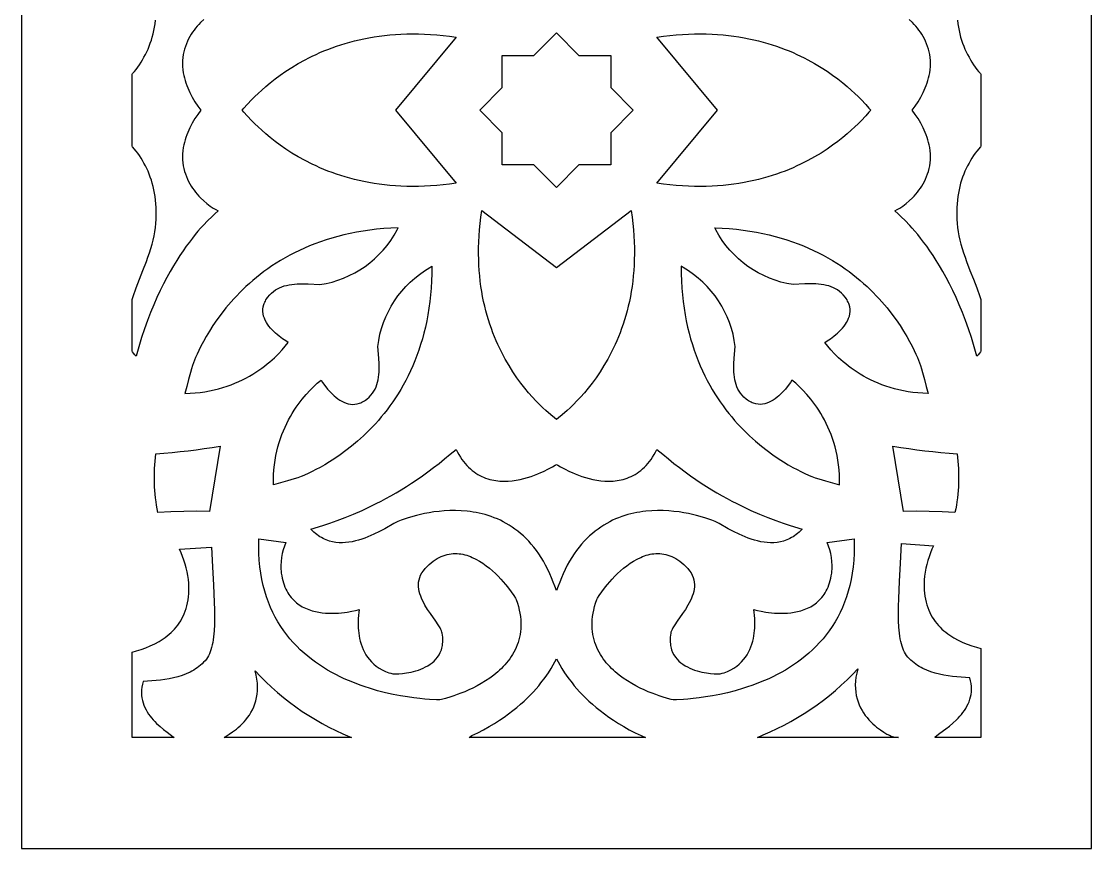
# Model space of a CAD drawing. Extents: x -145 to 145, y -1050 to 1050.
# Drawn here: x -145 to 145, y -1050 to -825.7 of the extents above; entities that cross this region are included whole.
import ezdxf

# ---------------------------------------------------------------- set-up
doc = ezdxf.new("R2010")
doc.units = 0
doc.header["$MEASUREMENT"] = 0
doc.layers.add('LAYER_1', color=18, linetype='CONTINUOUS')

msp = doc.modelspace()

# ---------------------------------------------------------------- linework, layer by layer
at = {"layer": 'LAYER_1'}
for points in [[(-145, -1050), (145, -1050), (145, 1050), (-145, 1050)], [(-37.43, -829.11), (-35.8, -829.16), (-34.14, -829.25), (-32.45, -829.37), (-30.73, -829.54), (-28.99, -829.75), (-27.21, -830), (-43.61, -849.8), (-27.21, -869.6), (-28.99, -869.85), (-30.73, -870.06), (-32.45, -870.22), (-34.14, -870.35), (-35.8, -870.44), (-37.43, -870.49), (-39.03, -870.51), (-40.6, -870.48), (-42.15, -870.43), (-43.66, -870.34), (-45.15, -870.22), (-46.61, -870.07), (-48.04, -869.89), (-49.45, -869.68), (-50.82, -869.44), (-52.17, -869.18), (-53.49, -868.89), (-54.78, -868.58), (-56.04, -868.25), (-57.28, -867.89), (-58.48, -867.52), (-59.66, -867.13), (-60.82, -866.72), (-61.94, -866.29), (-63.04, -865.85), (-64.11, -865.4), (-65.15, -864.93), (-66.17, -864.45), (-68.11, -863.47), (-69.96, -862.45), (-71.69, -861.41), (-73.32, -860.36), (-74.84, -859.31), (-76.25, -858.26), (-77.56, -857.23), (-78.76, -856.23), (-79.86, -855.26), (-80.86, -854.34), (-81.75, -853.48), (-82.54, -852.68), (-83.82, -851.32), (-84.69, -850.33), (-85.16, -849.8), (-84.69, -849.27), (-83.82, -848.28), (-82.54, -846.92), (-81.75, -846.12), (-80.86, -845.25), (-79.86, -844.33), (-78.76, -843.37), (-77.56, -842.37), (-76.25, -841.34), (-74.84, -840.29), (-73.32, -839.24), (-71.69, -838.19), (-69.96, -837.15), (-68.11, -836.13), (-67.15, -835.63), (-66.17, -835.15), (-65.15, -834.67), (-64.11, -834.2), (-63.04, -833.75), (-61.94, -833.31), (-60.82, -832.88), (-59.66, -832.47), (-58.48, -832.08), (-57.28, -831.7), (-56.04, -831.35), (-54.78, -831.02), (-53.49, -830.71), (-52.17, -830.42), (-50.82, -830.16), (-49.45, -829.92), (-48.04, -829.71), (-46.61, -829.53), (-45.15, -829.38), (-43.66, -829.26), (-42.15, -829.17), (-40.6, -829.12), (-39.03, -829.09)], [(6.09, -835.01), (14.72, -835), (14.71, -843.67), (20.81, -849.8), (14.71, -855.92), (14.72, -864.6), (6.09, -864.59), (0, -870.72), (-6.1, -864.59), (-14.72, -864.6), (-14.71, -855.92), (-20.82, -849.8), (-14.71, -843.67), (-14.72, -835), (-6.1, -835.01), (0, -828.87)], [(40.6, -829.12), (42.14, -829.17), (43.66, -829.26), (45.15, -829.38), (46.61, -829.53), (48.04, -829.71), (49.44, -829.92), (50.82, -830.16), (52.16, -830.42), (53.48, -830.71), (54.77, -831.02), (56.04, -831.35), (57.27, -831.7), (58.48, -832.08), (59.66, -832.47), (60.81, -832.88), (61.94, -833.31), (63.03, -833.75), (64.1, -834.2), (65.15, -834.67), (66.16, -835.15), (67.15, -835.63), (68.11, -836.13), (69.95, -837.15), (71.69, -838.19), (73.31, -839.24), (74.83, -840.29), (76.25, -841.34), (77.56, -842.37), (78.76, -843.37), (79.86, -844.33), (80.86, -845.25), (81.75, -846.12), (82.54, -846.92), (83.81, -848.28), (84.68, -849.27), (85.16, -849.8), (84.68, -850.33), (83.81, -851.32), (82.54, -852.68), (81.75, -853.48), (80.86, -854.34), (79.86, -855.26), (78.76, -856.23), (77.56, -857.23), (76.25, -858.26), (74.83, -859.31), (73.31, -860.36), (71.69, -861.41), (69.95, -862.45), (68.11, -863.47), (66.16, -864.45), (65.15, -864.93), (64.1, -865.4), (63.03, -865.85), (61.94, -866.29), (60.81, -866.72), (59.66, -867.13), (58.48, -867.52), (57.27, -867.89), (56.04, -868.25), (54.77, -868.58), (53.48, -868.89), (52.16, -869.18), (50.82, -869.44), (49.44, -869.68), (48.04, -869.89), (46.61, -870.07), (45.15, -870.22), (43.66, -870.34), (42.14, -870.43), (40.6, -870.48), (39.03, -870.51), (37.42, -870.49), (35.79, -870.44), (34.13, -870.35), (32.45, -870.22), (30.73, -870.06), (28.98, -869.85), (27.21, -869.6), (43.6, -849.8), (27.21, -830), (28.98, -829.75), (30.73, -829.54), (32.45, -829.37), (34.13, -829.25), (35.79, -829.16), (37.42, -829.11), (39.03, -829.09)], [(20.47, -878.78), (20.68, -880.51), (20.85, -882.21), (20.97, -883.88), (21.06, -885.52), (21.11, -887.13), (21.12, -888.71), (21.09, -890.26), (21.03, -891.79), (20.94, -893.28), (20.81, -894.75), (20.65, -896.19), (20.47, -897.6), (20.25, -898.98), (20.01, -900.33), (19.74, -901.65), (19.44, -902.95), (19.13, -904.21), (18.79, -905.45), (18.42, -906.67), (18.04, -907.85), (17.64, -909), (17.22, -910.13), (16.79, -911.23), (16.34, -912.31), (15.88, -913.35), (15.4, -914.37), (14.91, -915.36), (13.9, -917.26), (12.87, -919.05), (11.81, -920.74), (10.74, -922.32), (9.67, -923.79), (8.6, -925.16), (7.55, -926.42), (6.54, -927.59), (5.55, -928.64), (4.62, -929.6), (3.74, -930.46), (2.93, -931.21), (1.54, -932.42), (0.54, -933.24), (0, -933.67), (-0.54, -933.24), (-1.55, -932.42), (-2.93, -931.21), (-3.74, -930.46), (-4.62, -929.6), (-5.56, -928.64), (-6.54, -927.59), (-7.56, -926.42), (-8.61, -925.16), (-9.67, -923.79), (-10.74, -922.32), (-11.81, -920.74), (-12.87, -919.05), (-13.91, -917.26), (-14.91, -915.36), (-15.4, -914.37), (-15.88, -913.35), (-16.34, -912.31), (-16.79, -911.23), (-17.23, -910.13), (-17.65, -909), (-18.05, -907.85), (-18.43, -906.67), (-18.79, -905.45), (-19.13, -904.21), (-19.45, -902.95), (-19.74, -901.65), (-20.01, -900.33), (-20.26, -898.98), (-20.47, -897.6), (-20.66, -896.19), (-20.82, -894.75), (-20.94, -893.28), (-21.03, -891.79), (-21.09, -890.26), (-21.12, -888.71), (-21.11, -887.13), (-21.06, -885.52), (-20.98, -883.88), (-20.85, -882.21), (-20.68, -880.51), (-20.47, -878.78), (-20.22, -877.02), (0, -892.43), (20.22, -877.02)], [(-93.99, -958.59), (-97.49, -958.55), (-100.99, -958.59), (-104.49, -958.7), (-107.99, -958.89), (-108.18, -957.91), (-108.35, -956.93), (-108.5, -955.94), (-108.63, -954.94), (-108.74, -953.95), (-108.83, -952.95), (-108.9, -951.94), (-108.94, -950.94), (-108.97, -949.93), (-108.97, -948.93), (-108.95, -947.92), (-108.92, -946.92), (-108.86, -945.92), (-108.78, -944.92), (-108.67, -943.93), (-108.55, -942.94), (-106.37, -942.78), (-104.19, -942.59), (-102.01, -942.37), (-99.83, -942.12), (-97.66, -941.85), (-95.49, -941.54), (-93.33, -941.21), (-91.17, -940.85)], [(28.77, -943.07), (30.31, -944.34), (31.83, -945.55), (33.34, -946.72), (34.84, -947.83), (36.32, -948.9), (37.79, -949.91), (39.24, -950.88), (40.68, -951.81), (42.09, -952.69), (43.49, -953.53), (44.86, -954.32), (46.22, -955.08), (47.55, -955.79), (48.86, -956.47), (50.14, -957.11), (52.63, -958.29), (55.02, -959.34), (57.28, -960.26), (59.42, -961.08), (61.42, -961.79), (63.28, -962.41), (66.54, -963.41), (66.14, -963.81), (65.74, -964.19), (65.34, -964.54), (64.93, -964.86), (64.52, -965.16), (64.1, -965.43), (63.68, -965.68), (63.26, -965.91), (62.83, -966.12), (62.4, -966.3), (61.54, -966.61), (60.66, -966.83), (59.79, -966.98), (58.9, -967.07), (58.02, -967.08), (57.13, -967.04), (56.25, -966.94), (55.37, -966.79), (54.5, -966.6), (53.63, -966.37), (52.78, -966.1), (51.94, -965.8), (51.11, -965.47), (50.3, -965.13), (49.5, -964.77), (47.98, -964.01), (46.55, -963.26), (44.05, -961.88), (43, -961.35), (42.54, -961.13), (42.12, -960.96), (41.58, -960.76), (40.48, -960.39), (38.9, -959.92), (37.94, -959.66), (36.89, -959.41), (35.75, -959.16), (34.52, -958.93), (33.21, -958.73), (31.84, -958.56), (30.4, -958.44), (28.92, -958.36), (27.38, -958.35), (25.81, -958.4), (24.21, -958.53), (23.4, -958.62), (22.59, -958.74), (21.77, -958.89), (20.95, -959.05), (20.13, -959.24), (19.31, -959.46), (18.49, -959.71), (17.66, -959.99), (16.84, -960.29), (16.03, -960.63), (15.22, -960.99), (14.41, -961.4), (13.61, -961.83), (12.81, -962.3), (12.02, -962.81), (11.25, -963.35), (10.48, -963.93), (9.72, -964.56), (8.97, -965.22), (8.24, -965.92), (7.52, -966.67), (6.81, -967.46), (6.12, -968.29), (5.45, -969.17), (4.79, -970.1), (4.15, -971.08), (3.53, -972.1), (2.93, -973.18), (2.36, -974.3), (1.8, -975.48), (1.34, -976.59), (0.91, -977.72), (0.48, -978.86), (0, -979.99), (-0.48, -978.86), (-0.91, -977.72), (-1.34, -976.59), (-1.81, -975.48), (-2.36, -974.3), (-2.94, -973.18), (-3.54, -972.1), (-4.16, -971.08), (-4.8, -970.1), (-5.45, -969.17), (-6.13, -968.29), (-6.82, -967.46), (-7.52, -966.67), (-8.24, -965.92), (-8.98, -965.22), (-9.72, -964.56), (-10.48, -963.93), (-11.25, -963.35), (-12.03, -962.81), (-12.82, -962.3), (-13.61, -961.83), (-14.41, -961.4), (-15.22, -960.99), (-16.03, -960.63), (-16.85, -960.29), (-17.67, -959.99), (-18.49, -959.71), (-19.31, -959.46), (-20.14, -959.24), (-20.96, -959.05), (-21.78, -958.89), (-22.59, -958.74), (-23.41, -958.62), (-24.22, -958.53), (-25.82, -958.4), (-27.39, -958.35), (-28.92, -958.36), (-30.41, -958.44), (-31.84, -958.56), (-33.22, -958.73), (-34.52, -958.93), (-35.75, -959.16), (-36.89, -959.41), (-37.95, -959.66), (-38.9, -959.92), (-40.49, -960.39), (-41.58, -960.76), (-42.13, -960.96), (-42.55, -961.13), (-43.01, -961.35), (-44.05, -961.88), (-46.55, -963.26), (-47.98, -964.01), (-49.51, -964.77), (-50.3, -965.13), (-51.11, -965.47), (-51.94, -965.8), (-52.78, -966.1), (-53.64, -966.37), (-54.5, -966.6), (-55.38, -966.79), (-56.25, -966.94), (-57.14, -967.04), (-58.02, -967.08), (-58.91, -967.07), (-59.79, -966.98), (-60.67, -966.83), (-61.54, -966.61), (-62.41, -966.3), (-62.84, -966.12), (-63.26, -965.91), (-63.68, -965.68), (-64.1, -965.43), (-64.52, -965.16), (-64.93, -964.86), (-65.34, -964.54), (-65.75, -964.19), (-66.15, -963.81), (-66.54, -963.41), (-63.28, -962.41), (-61.42, -961.79), (-59.42, -961.08), (-57.28, -960.26), (-55.02, -959.34), (-52.64, -958.29), (-50.15, -957.11), (-48.86, -956.47), (-47.55, -955.79), (-46.22, -955.08), (-44.87, -954.32), (-43.49, -953.53), (-42.1, -952.69), (-40.68, -951.81), (-39.25, -950.88), (-37.79, -949.91), (-36.33, -948.9), (-34.84, -947.83), (-33.35, -946.72), (-31.83, -945.55), (-30.31, -944.34), (-28.78, -943.07), (-27.23, -941.75), (-26.85, -942.49), (-26.46, -943.19), (-26.05, -943.86), (-25.62, -944.48), (-25.19, -945.07), (-24.74, -945.62), (-24.28, -946.14), (-23.81, -946.62), (-23.33, -947.07), (-22.84, -947.49), (-22.34, -947.87), (-21.83, -948.22), (-21.32, -948.54), (-20.8, -948.84), (-20.27, -949.1), (-19.74, -949.34), (-19.2, -949.55), (-18.65, -949.73), (-18.11, -949.89), (-17.56, -950.02), (-17, -950.14), (-16.45, -950.23), (-15.89, -950.3), (-15.34, -950.34), (-14.23, -950.38), (-13.12, -950.35), (-12.03, -950.26), (-10.95, -950.11), (-9.89, -949.91), (-8.86, -949.66), (-7.85, -949.39), (-6.89, -949.08), (-5.97, -948.76), (-5.09, -948.42), (-4.26, -948.07), (-3.49, -947.73), (-2.15, -947.07), (-1.09, -946.5), (-0.36, -946.08), (0, -945.87), (0.36, -946.08), (1.09, -946.5), (2.14, -947.07), (3.49, -947.73), (4.26, -948.07), (5.08, -948.42), (5.96, -948.76), (6.89, -949.08), (7.85, -949.39), (8.85, -949.66), (9.88, -949.91), (10.94, -950.11), (12.02, -950.26), (13.12, -950.35), (14.22, -950.38), (15.33, -950.34), (15.89, -950.3), (16.45, -950.23), (17, -950.14), (17.55, -950.02), (18.1, -949.89), (18.65, -949.73), (19.19, -949.55), (19.73, -949.34), (20.27, -949.1), (20.79, -948.84), (21.31, -948.54), (21.83, -948.22), (22.34, -947.87), (22.84, -947.49), (23.33, -947.07), (23.81, -946.62), (24.28, -946.14), (24.74, -945.62), (25.18, -945.07), (25.62, -944.48), (26.04, -943.86), (26.45, -943.19), (26.85, -942.49), (27.23, -941.75)], [(93.32, -941.21), (95.49, -941.54), (97.66, -941.85), (99.83, -942.12), (102.01, -942.37), (104.18, -942.59), (106.37, -942.78), (108.55, -942.94), (108.67, -943.93), (108.77, -944.92), (108.85, -945.92), (108.91, -946.92), (108.95, -947.92), (108.97, -948.93), (108.96, -949.93), (108.94, -950.94), (108.89, -951.94), (108.82, -952.95), (108.74, -953.95), (108.63, -954.94), (108.5, -955.94), (108.35, -956.93), (108.17, -957.91), (107.98, -958.89), (104.49, -958.7), (100.99, -958.59), (97.49, -958.55), (93.99, -958.59), (91.16, -940.85)], [(-93.22, -973.61), (-92.94, -978.59), (-92.73, -983.17), (-92.68, -985.3), (-92.67, -987.31), (-92.7, -989.2), (-92.79, -990.97), (-92.94, -992.6), (-93.04, -993.37), (-93.16, -994.1), (-93.3, -994.79), (-93.46, -995.45), (-93.64, -996.07), (-93.84, -996.66), (-94.06, -997.2), (-94.31, -997.71), (-94.58, -998.18), (-94.88, -998.61), (-95.24, -999.06), (-95.63, -999.48), (-96.03, -999.89), (-96.45, -1000.27), (-96.89, -1000.63), (-97.34, -1000.98), (-97.81, -1001.3), (-98.3, -1001.6), (-98.79, -1001.88), (-99.31, -1002.15), (-100.36, -1002.62), (-101.46, -1003.03), (-102.59, -1003.39), (-103.75, -1003.68), (-104.92, -1003.93), (-106.11, -1004.13), (-107.3, -1004.3), (-108.49, -1004.42), (-109.68, -1004.52), (-111.98, -1004.66), (-112.2, -1005.46), (-112.35, -1006.23), (-112.44, -1006.99), (-112.47, -1007.73), (-112.44, -1008.45), (-112.35, -1009.15), (-112.21, -1009.83), (-112.03, -1010.49), (-111.8, -1011.13), (-111.54, -1011.76), (-111.23, -1012.36), (-110.89, -1012.94), (-110.53, -1013.51), (-110.13, -1014.06), (-109.72, -1014.58), (-109.28, -1015.09), (-108.83, -1015.58), (-108.37, -1016.05), (-107.42, -1016.93), (-106.47, -1017.73), (-105.54, -1018.46), (-103.86, -1019.7), (-103.6, -1019.89), (-115, -1019.89), (-115, -996.71), (-113.78, -996.39), (-112.54, -996), (-111.31, -995.56), (-110.08, -995.05), (-108.88, -994.48), (-107.7, -993.84), (-107.13, -993.49), (-106.56, -993.12), (-106.01, -992.73), (-105.48, -992.32), (-104.96, -991.89), (-104.45, -991.44), (-103.97, -990.97), (-103.5, -990.47), (-103.05, -989.95), (-102.62, -989.41), (-102.22, -988.84), (-101.84, -988.25), (-101.49, -987.63), (-101.16, -986.99), (-100.86, -986.32), (-100.58, -985.62), (-100.34, -984.9), (-100.13, -984.15), (-99.96, -983.37), (-99.81, -982.56), (-99.7, -981.72), (-99.63, -980.85), (-99.6, -979.96), (-99.6, -979.03), (-99.65, -978.06), (-99.74, -977.07), (-99.88, -976), (-100.09, -974.95), (-100.34, -973.9), (-100.64, -972.86), (-100.98, -971.84), (-101.36, -970.82), (-101.75, -969.82), (-102.17, -968.84), (-93.51, -968.28)], [(-73.35, -966.99), (-73.72, -967.97), (-74.04, -968.99), (-74.3, -970.03), (-74.5, -971.08), (-74.64, -972.14), (-74.7, -973.21), (-74.69, -974.27), (-74.65, -974.8), (-74.59, -975.32), (-74.47, -976.02), (-74.34, -976.69), (-74.18, -977.33), (-74.01, -977.95), (-73.81, -978.53), (-73.59, -979.09), (-73.35, -979.63), (-73.1, -980.14), (-72.82, -980.62), (-72.53, -981.08), (-72.23, -981.51), (-71.91, -981.92), (-71.57, -982.31), (-71.22, -982.67), (-70.86, -983.01), (-70.49, -983.33), (-70.1, -983.64), (-69.71, -983.92), (-69.3, -984.18), (-68.88, -984.42), (-68.03, -984.85), (-67.15, -985.21), (-66.25, -985.51), (-65.34, -985.75), (-64.41, -985.93), (-63.49, -986.06), (-62.57, -986.15), (-61.66, -986.2), (-60.76, -986.21), (-59.89, -986.19), (-59.05, -986.14), (-58.24, -986.07), (-57.47, -985.98), (-56.76, -985.87), (-55.48, -985.65), (-54.48, -985.43), (-53.78, -985.24), (-53.45, -985.14), (-53.6, -985.95), (-53.69, -986.74), (-53.75, -987.73), (-53.78, -988.9), (-53.73, -990.19), (-53.68, -990.88), (-53.6, -991.59), (-53.49, -992.31), (-53.35, -993.05), (-53.17, -993.79), (-52.96, -994.53), (-52.7, -995.27), (-52.4, -996), (-52.06, -996.72), (-51.66, -997.43), (-51.21, -998.11), (-50.71, -998.77), (-50.15, -999.4), (-49.53, -999.99), (-48.84, -1000.55), (-48.09, -1001.06), (-47.26, -1001.53), (-46.36, -1001.94), (-45.39, -1002.3), (-44.87, -1002.46), (-44.34, -1002.6), (-44.08, -1002.62), (-43.53, -1002.62), (-42.74, -1002.59), (-41.76, -1002.51), (-40.63, -1002.36), (-39.39, -1002.13), (-38.74, -1001.97), (-38.09, -1001.79), (-37.43, -1001.59), (-36.77, -1001.35), (-36.12, -1001.07), (-35.48, -1000.76), (-34.86, -1000.42), (-34.26, -1000.03), (-33.69, -999.61), (-33.15, -999.14), (-32.66, -998.62), (-32.21, -998.06), (-31.82, -997.45), (-31.48, -996.79), (-31.2, -996.07), (-31.09, -995.69), (-30.99, -995.3), (-30.92, -994.89), (-30.86, -994.47), (-30.82, -994.03), (-30.8, -993.58), (-30.81, -993.11), (-30.83, -992.63), (-30.88, -992.13), (-30.95, -991.61), (-31.03, -991.29), (-31.16, -990.94), (-31.33, -990.57), (-31.54, -990.17), (-32.07, -989.31), (-32.71, -988.37), (-34.18, -986.28), (-34.93, -985.14), (-35.64, -983.97), (-35.97, -983.37), (-36.27, -982.76), (-36.55, -982.14), (-36.8, -981.52), (-37.01, -980.89), (-37.18, -980.26), (-37.3, -979.63), (-37.37, -979), (-37.39, -978.37), (-37.35, -977.74), (-37.24, -977.11), (-37.06, -976.49), (-36.81, -975.87), (-36.48, -975.26), (-36.07, -974.65), (-35.57, -974.06), (-35.03, -973.5), (-34.49, -972.99), (-33.95, -972.52), (-33.41, -972.09), (-32.87, -971.71), (-32.32, -971.37), (-31.78, -971.07), (-31.24, -970.82), (-30.69, -970.59), (-30.15, -970.41), (-29.61, -970.26), (-29.07, -970.15), (-28.53, -970.07), (-27.99, -970.02), (-27.46, -970), (-26.93, -970.01), (-26.4, -970.05), (-25.88, -970.12), (-25.35, -970.21), (-24.84, -970.33), (-24.32, -970.48), (-23.82, -970.64), (-23.31, -970.83), (-22.81, -971.04), (-21.83, -971.51), (-20.88, -972.05), (-19.95, -972.65), (-19.05, -973.29), (-18.19, -973.98), (-17.36, -974.69), (-16.57, -975.43), (-15.82, -976.17), (-15.11, -976.92), (-14.45, -977.66), (-13.83, -978.38), (-13.27, -979.07), (-12.3, -980.34), (-11.57, -981.38), (-11.1, -982.13), (-10.9, -982.5), (-10.58, -983.46), (-10.31, -984.39), (-10.09, -985.31), (-9.92, -986.21), (-9.79, -987.09), (-9.7, -987.94), (-9.66, -988.78), (-9.65, -989.6), (-9.69, -990.4), (-9.76, -991.17), (-9.87, -991.93), (-10.01, -992.67), (-10.19, -993.39), (-10.4, -994.1), (-10.64, -994.78), (-10.91, -995.45), (-11.2, -996.1), (-11.53, -996.73), (-11.88, -997.34), (-12.25, -997.94), (-12.65, -998.51), (-13.07, -999.08), (-13.51, -999.62), (-13.96, -1000.15), (-14.43, -1000.66), (-14.92, -1001.15), (-15.43, -1001.63), (-15.94, -1002.09), (-17.01, -1002.97), (-18.11, -1003.78), (-19.24, -1004.54), (-20.38, -1005.24), (-21.52, -1005.87), (-22.65, -1006.46), (-23.77, -1006.99), (-24.85, -1007.46), (-25.9, -1007.88), (-26.89, -1008.26), (-27.82, -1008.58), (-28.67, -1008.86), (-30.11, -1009.28), (-31.12, -1009.53), (-31.61, -1009.62), (-32.53, -1009.62), (-34.39, -1009.55), (-35.64, -1009.46), (-37.06, -1009.32), (-38.65, -1009.14), (-40.39, -1008.89), (-42.26, -1008.58), (-44.24, -1008.2), (-46.31, -1007.74), (-48.47, -1007.18), (-50.68, -1006.54), (-51.81, -1006.17), (-52.94, -1005.78), (-54.08, -1005.37), (-55.22, -1004.92), (-56.36, -1004.45), (-57.5, -1003.94), (-58.64, -1003.4), (-59.78, -1002.83), (-60.91, -1002.23), (-62.03, -1001.59), (-63.14, -1000.92), (-64.23, -1000.21), (-65.31, -999.47), (-66.37, -998.68), (-67.41, -997.86), (-68.42, -997), (-69.42, -996.1), (-70.38, -995.15), (-71.32, -994.16), (-72.22, -993.13), (-73.09, -992.06), (-73.93, -990.94), (-74.73, -989.77), (-75.48, -988.55), (-76.2, -987.29), (-76.87, -985.98), (-77.49, -984.62), (-78.07, -983.2), (-78.59, -981.74), (-79.06, -980.22), (-79.48, -978.65), (-79.83, -977.02), (-80.13, -975.34), (-80.36, -973.6), (-80.54, -971.8), (-80.64, -969.95), (-80.67, -968.03), (-80.64, -966.05)], [(80.67, -968.03), (80.63, -969.95), (80.53, -971.8), (80.36, -973.6), (80.13, -975.34), (79.83, -977.02), (79.47, -978.65), (79.06, -980.22), (78.59, -981.74), (78.06, -983.2), (77.49, -984.62), (76.87, -985.98), (76.2, -987.29), (75.48, -988.55), (74.72, -989.77), (73.93, -990.94), (73.09, -992.06), (72.22, -993.13), (71.31, -994.16), (70.38, -995.15), (69.41, -996.1), (68.42, -997), (67.4, -997.86), (66.36, -998.68), (65.3, -999.47), (64.23, -1000.21), (63.13, -1000.92), (62.02, -1001.59), (60.9, -1002.23), (59.78, -1002.83), (58.64, -1003.4), (57.5, -1003.94), (56.36, -1004.45), (55.21, -1004.92), (54.07, -1005.37), (52.93, -1005.78), (51.8, -1006.17), (50.68, -1006.54), (48.46, -1007.18), (46.31, -1007.74), (44.23, -1008.2), (42.25, -1008.58), (40.38, -1008.89), (38.65, -1009.14), (37.06, -1009.32), (35.63, -1009.46), (34.39, -1009.55), (32.53, -1009.62), (31.61, -1009.62), (31.11, -1009.53), (30.1, -1009.28), (28.66, -1008.86), (27.81, -1008.58), (26.88, -1008.26), (25.89, -1007.88), (24.85, -1007.46), (23.77, -1006.99), (22.65, -1006.46), (21.52, -1005.87), (20.37, -1005.24), (19.23, -1004.54), (18.11, -1003.78), (17.01, -1002.97), (15.94, -1002.09), (15.42, -1001.63), (14.92, -1001.15), (14.43, -1000.66), (13.96, -1000.15), (13.5, -999.62), (13.06, -999.08), (12.65, -998.51), (12.25, -997.94), (11.88, -997.34), (11.53, -996.73), (11.2, -996.1), (10.9, -995.45), (10.63, -994.78), (10.39, -994.1), (10.18, -993.39), (10.01, -992.67), (9.86, -991.93), (9.75, -991.17), (9.68, -990.4), (9.65, -989.6), (9.65, -988.78), (9.7, -987.94), (9.78, -987.09), (9.91, -986.21), (10.09, -985.31), (10.31, -984.39), (10.58, -983.46), (10.89, -982.5), (11.09, -982.13), (11.57, -981.38), (12.3, -980.34), (13.27, -979.07), (13.83, -978.38), (14.44, -977.66), (15.11, -976.92), (15.81, -976.17), (16.56, -975.43), (17.36, -974.69), (18.19, -973.98), (19.05, -973.29), (19.95, -972.65), (20.87, -972.05), (21.83, -971.51), (22.81, -971.04), (23.31, -970.83), (23.81, -970.64), (24.32, -970.48), (24.83, -970.33), (25.35, -970.21), (25.87, -970.12), (26.4, -970.05), (26.92, -970.01), (27.46, -970), (27.99, -970.02), (28.53, -970.07), (29.06, -970.15), (29.6, -970.26), (30.15, -970.41), (30.69, -970.59), (31.23, -970.82), (31.77, -971.07), (32.32, -971.37), (32.86, -971.71), (33.4, -972.09), (33.95, -972.52), (34.49, -972.99), (35.03, -973.5), (35.56, -974.06), (36.06, -974.65), (36.48, -975.26), (36.8, -975.87), (37.06, -976.49), (37.23, -977.11), (37.34, -977.74), (37.39, -978.37), (37.37, -979), (37.3, -979.63), (37.18, -980.26), (37.01, -980.89), (36.8, -981.52), (36.55, -982.14), (36.27, -982.76), (35.96, -983.37), (35.63, -983.97), (34.92, -985.14), (34.17, -986.28), (32.71, -988.37), (32.07, -989.31), (31.54, -990.17), (31.32, -990.57), (31.15, -990.94), (31.02, -991.29), (30.95, -991.61), (30.88, -992.13), (30.83, -992.63), (30.8, -993.11), (30.8, -993.58), (30.82, -994.03), (30.85, -994.47), (30.91, -994.89), (30.99, -995.3), (31.08, -995.69), (31.2, -996.07), (31.47, -996.79), (31.81, -997.45), (32.21, -998.06), (32.66, -998.62), (33.15, -999.14), (33.68, -999.61), (34.25, -1000.03), (34.85, -1000.42), (35.47, -1000.76), (36.11, -1001.07), (36.76, -1001.35), (37.42, -1001.59), (38.08, -1001.79), (38.74, -1001.97), (39.39, -1002.13), (40.62, -1002.36), (41.76, -1002.51), (42.74, -1002.59), (43.53, -1002.62), (44.07, -1002.62), (44.33, -1002.6), (44.87, -1002.46), (45.39, -1002.3), (46.36, -1001.94), (47.26, -1001.53), (48.08, -1001.06), (48.84, -1000.55), (49.52, -999.99), (50.15, -999.4), (50.71, -998.77), (51.21, -998.11), (51.66, -997.43), (52.05, -996.72), (52.4, -996), (52.7, -995.27), (52.95, -994.53), (53.17, -993.79), (53.34, -993.05), (53.48, -992.31), (53.59, -991.59), (53.67, -990.88), (53.73, -990.19), (53.77, -988.9), (53.75, -987.73), (53.68, -986.74), (53.59, -985.95), (53.45, -985.14), (53.78, -985.24), (54.47, -985.43), (55.48, -985.65), (56.75, -985.87), (57.47, -985.98), (58.24, -986.07), (59.04, -986.14), (59.89, -986.19), (60.76, -986.21), (61.65, -986.2), (62.56, -986.15), (63.48, -986.06), (64.41, -985.93), (65.33, -985.75), (66.25, -985.51), (67.15, -985.21), (68.03, -984.85), (68.88, -984.42), (69.3, -984.18), (69.7, -983.92), (70.1, -983.64), (70.48, -983.33), (70.86, -983.01), (71.22, -982.67), (71.57, -982.31), (71.9, -981.92), (72.22, -981.51), (72.53, -981.08), (72.82, -980.62), (73.09, -980.14), (73.35, -979.63), (73.58, -979.09), (73.8, -978.53), (74, -977.95), (74.18, -977.33), (74.34, -976.69), (74.47, -976.02), (74.58, -975.32), (74.64, -974.8), (74.68, -974.27), (74.7, -973.21), (74.63, -972.14), (74.5, -971.08), (74.3, -970.03), (74.03, -968.99), (73.71, -967.97), (73.35, -966.99), (80.63, -966.05)], [(102.17, -967.87), (101.75, -968.85), (101.35, -969.85), (100.98, -970.87), (100.64, -971.89), (100.34, -972.93), (100.08, -973.98), (99.88, -975.03), (99.73, -976.1), (99.65, -977.1), (99.6, -978.06), (99.59, -978.99), (99.63, -979.89), (99.7, -980.75), (99.81, -981.59), (99.95, -982.4), (100.13, -983.18), (100.34, -983.93), (100.58, -984.66), (100.85, -985.35), (101.15, -986.02), (101.48, -986.66), (101.84, -987.28), (102.22, -987.87), (102.62, -988.44), (103.05, -988.98), (103.49, -989.5), (103.96, -990), (104.45, -990.47), (104.95, -990.93), (105.47, -991.36), (106.01, -991.76), (106.56, -992.15), (107.12, -992.52), (107.7, -992.87), (108.87, -993.51), (110.08, -994.09), (111.3, -994.59), (112.54, -995.03), (113.77, -995.42), (115, -995.75), (115, -1019.89), (102.65, -1019.89), (102.59, -1019.67), (103.85, -1018.73), (105.54, -1017.49), (106.47, -1016.76), (107.42, -1015.96), (108.37, -1015.08), (108.83, -1014.61), (109.28, -1014.12), (109.71, -1013.61), (110.13, -1013.09), (110.52, -1012.54), (110.89, -1011.98), (111.23, -1011.39), (111.53, -1010.79), (111.8, -1010.17), (112.03, -1009.52), (112.21, -1008.86), (112.35, -1008.18), (112.43, -1007.48), (112.46, -1006.76), (112.44, -1006.02), (112.35, -1005.26), (112.2, -1004.49), (111.98, -1003.69), (109.67, -1003.56), (108.49, -1003.46), (107.3, -1003.33), (106.11, -1003.16), (104.92, -1002.96), (103.74, -1002.71), (102.59, -1002.42), (101.46, -1002.06), (100.36, -1001.65), (99.3, -1001.18), (98.79, -1000.91), (98.29, -1000.63), (97.81, -1000.33), (97.34, -1000.01), (96.88, -999.67), (96.44, -999.3), (96.02, -998.92), (95.62, -998.52), (95.24, -998.09), (94.87, -997.64), (94.58, -997.21), (94.3, -996.74), (94.06, -996.24), (93.83, -995.69), (93.63, -995.11), (93.45, -994.48), (93.29, -993.83), (93.16, -993.13), (93.04, -992.4), (92.93, -991.63), (92.78, -990), (92.69, -988.23), (92.66, -986.34), (92.68, -984.33), (92.73, -982.2), (92.93, -977.62), (93.21, -972.64), (93.51, -967.31)], [(0.46, -999.4), (0.88, -1000.19), (1.46, -1001.17), (2.19, -1002.33), (3.11, -1003.65), (4.21, -1005.1), (4.83, -1005.86), (5.51, -1006.65), (6.23, -1007.46), (7.02, -1008.29), (7.86, -1009.14), (8.76, -1009.99), (9.72, -1010.86), (10.74, -1011.73), (11.82, -1012.6), (12.97, -1013.48), (14.18, -1014.35), (15.46, -1015.22), (16.81, -1016.08), (18.24, -1016.93), (19.73, -1017.76), (21.3, -1018.58), (22.95, -1019.37), (24.1, -1019.89), (-23.7, -1019.89), (-22.95, -1019.37), (-21.3, -1018.58), (-19.74, -1017.76), (-18.24, -1016.93), (-16.82, -1016.08), (-15.47, -1015.22), (-14.19, -1014.35), (-12.97, -1013.48), (-11.82, -1012.6), (-10.74, -1011.73), (-9.72, -1010.86), (-8.76, -1009.99), (-7.86, -1009.14), (-7.02, -1008.29), (-6.24, -1007.46), (-5.51, -1006.65), (-4.83, -1005.86), (-4.21, -1005.1), (-3.11, -1003.65), (-2.2, -1002.33), (-1.46, -1001.17), (-0.89, -1000.19), (-0.46, -999.4), (0, -998.54)], [(-80.23, -1003.33), (-78.73, -1004.82), (-77.19, -1006.26), (-75.6, -1007.66), (-73.98, -1009.02), (-72.32, -1010.32), (-70.62, -1011.58), (-68.89, -1012.79), (-67.12, -1013.94), (-65.33, -1015.04), (-63.51, -1016.09), (-61.66, -1017.08), (-59.8, -1018.01), (-57.91, -1018.89), (-56, -1019.7), (-55.51, -1019.89), (-90.04, -1019.89), (-89.53, -1019.49), (-88.7, -1019), (-87.76, -1018.37), (-86.75, -1017.6), (-86.23, -1017.17), (-85.7, -1016.69), (-85.18, -1016.18), (-84.67, -1015.64), (-84.17, -1015.06), (-83.69, -1014.44), (-83.23, -1013.79), (-82.8, -1013.09), (-82.4, -1012.37), (-82.04, -1011.6), (-81.73, -1010.79), (-81.46, -1009.95), (-81.25, -1009.07), (-81.09, -1008.15), (-81, -1007.19), (-80.98, -1006.19), (-81.03, -1005.15), (-81.16, -1004.07), (-81.37, -1002.96), (-81.68, -1001.8)], [(81.37, -1002.39), (81.15, -1003.51), (81.02, -1004.59), (80.97, -1005.63), (80.99, -1006.62), (81.09, -1007.58), (81.24, -1008.5), (81.45, -1009.39), (81.72, -1010.23), (82.04, -1011.03), (82.4, -1011.8), (82.79, -1012.53), (83.23, -1013.22), (83.68, -1013.88), (84.17, -1014.49), (84.67, -1015.07), (85.18, -1015.62), (85.7, -1016.13), (86.22, -1016.6), (86.74, -1017.04), (87.76, -1017.8), (88.7, -1018.43), (89.53, -1018.93), (90.21, -1019.28), (90.69, -1019.51), (90.94, -1019.6), (91.83, -1019.76), (92.72, -1019.89), (92.69, -1019.89), (92.72, -1019.9), (92.69, -1019.9), (54.43, -1019.89), (55.99, -1019.13), (57.9, -1018.32), (59.79, -1017.45), (61.66, -1016.52), (63.51, -1015.52), (65.33, -1014.48), (67.12, -1013.38), (68.88, -1012.22), (70.61, -1011.02), (72.31, -1009.76), (73.98, -1008.45), (75.6, -1007.1), (77.18, -1005.7), (78.73, -1004.25), (80.22, -1002.76), (81.67, -1001.23)]]:
    msp.add_lwpolyline(points, close=True, dxfattribs=at)
for points in [[(-95.6, -825.21), (-96.49, -826.06), (-96.93, -826.53), (-97.37, -827.02), (-97.79, -827.53), (-98.21, -828.07), (-98.61, -828.64), (-98.99, -829.22), (-99.35, -829.83), (-99.69, -830.47), (-100.01, -831.12), (-100.3, -831.8), (-100.56, -832.5), (-100.79, -833.22), (-100.98, -833.96), (-101.14, -834.72), (-101.25, -835.5), (-101.32, -836.3), (-101.35, -837.12), (-101.33, -837.96), (-101.26, -838.82), (-101.14, -839.69), (-101, -840.38), (-100.84, -841.07), (-100.66, -841.75), (-100.44, -842.42), (-100.2, -843.08), (-99.94, -843.74), (-99.66, -844.39), (-99.36, -845.03), (-98.7, -846.28), (-97.98, -847.5), (-97.21, -848.67), (-96.39, -849.8), (-97.21, -850.93), (-97.98, -852.1), (-98.7, -853.31), (-99.36, -854.57), (-99.66, -855.21), (-99.94, -855.86), (-100.2, -856.51), (-100.44, -857.18), (-100.66, -857.85), (-100.84, -858.53), (-101, -859.21), (-101.14, -859.91), (-101.26, -860.78), (-101.33, -861.64), (-101.35, -862.48), (-101.32, -863.3), (-101.25, -864.1), (-101.14, -864.88), (-100.98, -865.64), (-100.79, -866.38), (-100.56, -867.1), (-100.3, -867.8), (-100.01, -868.48), (-99.69, -869.13), (-99.35, -869.77), (-98.99, -870.38), (-98.61, -870.96), (-98.21, -871.53), (-97.79, -872.07), (-97.37, -872.58), (-96.93, -873.07), (-96.49, -873.54), (-95.6, -874.39), (-94.72, -875.14), (-93.86, -875.79), (-93.05, -876.32), (-92.31, -876.74), (-91.65, -877.05), (-92.59, -877.9), (-93.44, -878.69), (-94.5, -879.73), (-95.74, -881.04), (-96.43, -881.8), (-97.15, -882.63), (-97.9, -883.53), (-98.68, -884.51), (-99.49, -885.56), (-100.32, -886.69), (-101.17, -887.9), (-102.04, -889.19), (-102.92, -890.56), (-103.8, -892.01), (-104.7, -893.55), (-105.59, -895.17), (-106.49, -896.89), (-107.38, -898.69), (-108.26, -900.58), (-109.13, -902.56), (-109.99, -904.64), (-110.82, -906.81), (-111.64, -909.08), (-112.43, -911.45), (-113.2, -913.92), (-113.93, -916.49), (-114.28, -916.09), (-114.61, -915.69), (-114.91, -915.28), (-115, -915.13), (-115, -901.12), (-114.74, -900.32), (-113.89, -897.98), (-112.98, -895.6), (-112.05, -893.22), (-111.14, -890.84), (-110.71, -889.66), (-110.31, -888.48), (-109.93, -887.31), (-109.59, -886.15), (-109.28, -885), (-109.02, -883.86), (-108.82, -882.74), (-108.67, -881.64), (-108.56, -880.5), (-108.49, -879.39), (-108.45, -878.3), (-108.45, -877.24), (-108.48, -876.2), (-108.54, -875.19), (-108.63, -874.2), (-108.76, -873.24), (-108.91, -872.3), (-109.09, -871.38), (-109.3, -870.49), (-109.53, -869.62), (-109.79, -868.77), (-110.07, -867.95), (-110.37, -867.14), (-110.69, -866.36), (-111.04, -865.6), (-111.4, -864.86), (-111.78, -864.15), (-112.18, -863.45), (-112.59, -862.78), (-113.02, -862.12), (-113.46, -861.49), (-113.92, -860.87), (-114.86, -859.7), (-115, -859.55), (-115, -840.05), (-114.86, -839.89), (-114.39, -839.32), (-113.92, -838.73), (-113.46, -838.11), (-113.02, -837.48), (-112.59, -836.82), (-112.18, -836.15), (-111.78, -835.45), (-111.4, -834.73), (-111.04, -834), (-110.69, -833.24), (-110.37, -832.46), (-110.07, -831.65), (-109.79, -830.83), (-109.53, -829.98), (-109.3, -829.11), (-109.09, -828.22), (-108.91, -827.3), (-108.76, -826.36), (-108.63, -825.39)], [(108.63, -825.39), (108.75, -826.36), (108.91, -827.3), (109.09, -828.22), (109.29, -829.11), (109.52, -829.98), (109.78, -830.83), (110.06, -831.65), (110.36, -832.46), (110.69, -833.24), (111.03, -834), (111.4, -834.73), (111.78, -835.45), (112.18, -836.15), (112.59, -836.82), (113.02, -837.48), (113.46, -838.11), (113.92, -838.73), (114.38, -839.32), (114.86, -839.89), (115, -840.05), (115, -859.55), (114.86, -859.7), (113.92, -860.87), (113.46, -861.49), (113.02, -862.12), (112.59, -862.78), (112.18, -863.45), (111.78, -864.15), (111.4, -864.86), (111.03, -865.6), (110.69, -866.36), (110.36, -867.14), (110.06, -867.95), (109.78, -868.77), (109.52, -869.62), (109.29, -870.49), (109.09, -871.38), (108.91, -872.3), (108.75, -873.24), (108.63, -874.2), (108.54, -875.19), (108.47, -876.2), (108.44, -877.24), (108.44, -878.3), (108.48, -879.39), (108.55, -880.5), (108.66, -881.64), (108.81, -882.74), (109.02, -883.86), (109.28, -885), (109.58, -886.15), (109.93, -887.31), (110.3, -888.48), (110.71, -889.66), (111.14, -890.84), (112.04, -893.22), (112.97, -895.6), (113.88, -897.98), (114.73, -900.32), (115, -901.13), (115, -915.13), (114.9, -915.28), (114.6, -915.69), (114.28, -916.09), (113.92, -916.49), (113.19, -913.92), (112.43, -911.45), (111.64, -909.08), (110.82, -906.81), (109.98, -904.64), (109.13, -902.56), (108.26, -900.58), (107.37, -898.69), (106.48, -896.89), (105.59, -895.17), (104.69, -893.55), (103.8, -892.01), (102.91, -890.56), (102.03, -889.19), (101.17, -887.9), (100.32, -886.69), (99.49, -885.56), (98.68, -884.51), (97.89, -883.53), (97.14, -882.63), (96.42, -881.8), (95.74, -881.04), (94.49, -879.73), (93.44, -878.69), (92.59, -877.9), (91.65, -877.05), (92.3, -876.74), (93.05, -876.32), (93.86, -875.79), (94.71, -875.14), (95.6, -874.39), (96.49, -873.54), (96.93, -873.07), (97.36, -872.58), (97.79, -872.07), (98.2, -871.53), (98.6, -870.96), (98.98, -870.38), (99.35, -869.77), (99.69, -869.13), (100.01, -868.48), (100.3, -867.8), (100.56, -867.1), (100.78, -866.38), (100.98, -865.64), (101.13, -864.88), (101.25, -864.1), (101.32, -863.3), (101.35, -862.48), (101.33, -861.64), (101.26, -860.78), (101.13, -859.91), (101, -859.21), (100.84, -858.53), (100.65, -857.85), (100.44, -857.18), (100.2, -856.51), (99.94, -855.86), (99.66, -855.21), (99.36, -854.57), (98.7, -853.31), (97.98, -852.1), (97.2, -850.93), (96.39, -849.8), (97.2, -848.67), (97.98, -847.5), (98.7, -846.28), (99.36, -845.03), (99.66, -844.39), (99.94, -843.74), (100.2, -843.08), (100.44, -842.42), (100.65, -841.75), (100.84, -841.07), (101, -840.38), (101.13, -839.69), (101.26, -838.82), (101.33, -837.96), (101.35, -837.12), (101.32, -836.3), (101.25, -835.5), (101.13, -834.72), (100.98, -833.96), (100.78, -833.22), (100.56, -832.5), (100.3, -831.8), (100.01, -831.12), (99.69, -830.47), (99.35, -829.83), (98.98, -829.22), (98.6, -828.64), (98.2, -828.07), (97.79, -827.53), (97.36, -827.02), (96.93, -826.53), (96.49, -826.06), (95.6, -825.21)]]:
    msp.add_lwpolyline(points, dxfattribs=at)
for points in [[(-72.69, -912.75), (-73.34, -912.35), (-74.23, -911.75), (-75.18, -911.04), (-75.67, -910.65), (-76.14, -910.24), (-76.61, -909.8), (-77.07, -909.34), (-77.5, -908.87), (-77.91, -908.37), (-78.28, -907.85), (-78.62, -907.32), (-78.92, -906.76), (-79.16, -906.2), (-79.36, -905.61), (-79.49, -905.02), (-79.56, -904.41), (-79.56, -903.79), (-79.47, -903.16), (-79.31, -902.51), (-79.2, -902.19), (-79.06, -901.86), (-78.9, -901.54), (-78.72, -901.21), (-78.51, -900.87), (-78.27, -900.54), (-77.72, -899.87), (-77.24, -899.38), (-76.73, -898.94), (-76.19, -898.55), (-75.63, -898.22), (-75.04, -897.92), (-74.42, -897.67), (-73.78, -897.46), (-73.12, -897.29), (-72.45, -897.15), (-71.75, -897.05), (-71.03, -896.97), (-70.31, -896.92), (-68.81, -896.88), (-67.27, -896.91), (-64.12, -897.09, 0.237961), (-43.19, -882.24), (-42.87, -881.71), (-44.87, -881.79), (-46.83, -881.92), (-48.74, -882.1), (-50.6, -882.32), (-52.42, -882.58), (-54.2, -882.88), (-55.93, -883.22), (-57.62, -883.6), (-59.27, -884.02), (-60.88, -884.47), (-62.45, -884.95), (-63.97, -885.46), (-65.46, -886.01), (-66.91, -886.58), (-68.31, -887.18), (-69.68, -887.8), (-71.01, -888.45), (-72.3, -889.12), (-73.56, -889.82), (-74.77, -890.53), (-75.95, -891.26), (-77.1, -892.01), (-78.21, -892.77), (-79.28, -893.55), (-80.32, -894.34), (-81.32, -895.14), (-82.29, -895.95), (-83.23, -896.77), (-84.14, -897.59), (-85.01, -898.42), (-85.85, -899.26), (-86.66, -900.09), (-87.43, -900.93), (-88.18, -901.76), (-89.58, -903.42), (-90.87, -905.06), (-92.04, -906.66), (-93.11, -908.22), (-94.07, -909.73), (-94.92, -911.16), (-95.68, -912.51), (-96.34, -913.78), (-96.91, -914.93), (-97.4, -915.97), (-97.8, -916.89), (-98.36, -918.28), (-98.63, -919.02), (-98.94, -919.95), (-99.22, -920.89), (-99.73, -922.78), (-100.2, -924.68), (-100.68, -926.58), (-99.28, -926.54), (-97.91, -926.46), (-96.58, -926.32), (-95.27, -926.14), (-94.01, -925.92), (-92.77, -925.66), (-91.57, -925.36), (-90.41, -925.03), (-89.28, -924.66), (-88.18, -924.26), (-87.12, -923.83), (-86.09, -923.38), (-85.1, -922.91), (-84.14, -922.41), (-83.21, -921.9), (-82.32, -921.37), (-81.46, -920.83), (-80.64, -920.28), (-79.86, -919.73), (-79.1, -919.16), (-78.39, -918.6), (-77.7, -918.03), (-76.44, -916.91), (-75.32, -915.82), (-74.34, -914.78), (-73.49, -913.81)], [(72.69, -912.75), (73.34, -912.35), (74.23, -911.75), (75.18, -911.04), (75.67, -910.65), (76.14, -910.24), (76.61, -909.8), (77.07, -909.34), (77.5, -908.87), (77.91, -908.37), (78.28, -907.85), (78.62, -907.32), (78.92, -906.76), (79.16, -906.2), (79.36, -905.61), (79.49, -905.02), (79.56, -904.41), (79.56, -903.79), (79.47, -903.16), (79.31, -902.51), (79.2, -902.19), (79.06, -901.86), (78.9, -901.54), (78.72, -901.21), (78.51, -900.87), (78.27, -900.54), (77.72, -899.87), (77.24, -899.38), (76.73, -898.94), (76.19, -898.55), (75.63, -898.22), (75.04, -897.92), (74.42, -897.67), (73.78, -897.46), (73.12, -897.29), (72.45, -897.15), (71.75, -897.05), (71.03, -896.97), (70.31, -896.92), (68.81, -896.88), (67.27, -896.91), (64.12, -897.09, -0.237961), (43.19, -882.24), (42.87, -881.71), (44.87, -881.79), (46.83, -881.92), (48.74, -882.1), (50.6, -882.32), (52.42, -882.58), (54.2, -882.88), (55.93, -883.22), (57.62, -883.6), (59.27, -884.02), (60.88, -884.47), (62.45, -884.95), (63.97, -885.46), (65.46, -886.01), (66.91, -886.58), (68.31, -887.18), (69.68, -887.8), (71.01, -888.45), (72.3, -889.12), (73.56, -889.82), (74.77, -890.53), (75.95, -891.26), (77.1, -892.01), (78.21, -892.77), (79.28, -893.55), (80.32, -894.34), (81.32, -895.14), (82.29, -895.95), (83.23, -896.77), (84.14, -897.59), (85.01, -898.42), (85.85, -899.26), (86.66, -900.09), (87.43, -900.93), (88.18, -901.76), (89.58, -903.42), (90.87, -905.06), (92.04, -906.66), (93.11, -908.22), (94.07, -909.73), (94.92, -911.16), (95.68, -912.51), (96.34, -913.78), (96.91, -914.93), (97.4, -915.97), (97.8, -916.89), (98.36, -918.28), (98.63, -919.02), (98.94, -919.95), (99.22, -920.89), (99.73, -922.78), (100.2, -924.68), (100.68, -926.58), (99.28, -926.54), (97.91, -926.46), (96.58, -926.32), (95.27, -926.14), (94.01, -925.92), (92.77, -925.66), (91.57, -925.36), (90.41, -925.03), (89.28, -924.66), (88.18, -924.26), (87.12, -923.83), (86.09, -923.38), (85.1, -922.91), (84.14, -922.41), (83.21, -921.9), (82.32, -921.37), (81.46, -920.83), (80.64, -920.28), (79.86, -919.73), (79.1, -919.16), (78.39, -918.6), (77.7, -918.03), (76.44, -916.91), (75.32, -915.82), (74.34, -914.78), (73.49, -913.81)], [(-63.79, -922.96), (-63.38, -923.6), (-62.75, -924.47), (-62.01, -925.4), (-61.6, -925.87), (-61.17, -926.33), (-60.72, -926.79), (-60.25, -927.23), (-59.76, -927.64), (-59.25, -928.03), (-58.72, -928.39), (-58.17, -928.71), (-57.61, -928.99), (-57.03, -929.22), (-56.45, -929.39), (-55.85, -929.51), (-55.23, -929.55), (-54.61, -929.53), (-53.99, -929.43), (-53.35, -929.24), (-53.03, -929.12), (-52.71, -928.97), (-52.38, -928.8), (-52.06, -928.6), (-51.74, -928.38), (-51.41, -928.14), (-50.76, -927.57), (-50.28, -927.07), (-49.86, -926.55), (-49.49, -926), (-49.18, -925.42), (-48.9, -924.82), (-48.67, -924.2), (-48.49, -923.55), (-48.34, -922.89), (-48.22, -922.2), (-48.14, -921.5), (-48.08, -920.79), (-48.05, -920.06), (-48.06, -918.56), (-48.15, -917.02), (-48.43, -913.88, -0.237961), (-34.29, -892.47), (-33.76, -892.13), (-33.78, -894.14), (-33.85, -896.09), (-33.96, -898.01), (-34.12, -899.88), (-34.32, -901.71), (-34.56, -903.49), (-34.85, -905.24), (-35.17, -906.94), (-35.53, -908.6), (-35.92, -910.22), (-36.35, -911.81), (-36.82, -913.35), (-37.31, -914.85), (-37.83, -916.32), (-38.39, -917.74), (-38.97, -919.13), (-39.57, -920.48), (-40.2, -921.79), (-40.85, -923.07), (-41.52, -924.31), (-42.21, -925.51), (-42.92, -926.68), (-43.65, -927.82), (-44.39, -928.91), (-45.15, -929.98), (-45.91, -931.01), (-46.69, -932.01), (-47.48, -932.97), (-48.27, -933.9), (-49.07, -934.8), (-49.88, -935.67), (-50.68, -936.5), (-51.49, -937.31), (-52.3, -938.08), (-53.91, -939.54), (-55.51, -940.88), (-57.07, -942.11), (-58.6, -943.22), (-60.07, -944.23), (-61.47, -945.13), (-62.8, -945.93), (-64.04, -946.64), (-65.18, -947.25), (-66.2, -947.76), (-67.1, -948.19), (-68.48, -948.8), (-69.21, -949.1), (-70.13, -949.44), (-71.05, -949.75), (-72.93, -950.32), (-74.81, -950.85), (-76.69, -951.4), (-76.7, -950), (-76.66, -948.63), (-76.57, -947.29), (-76.44, -945.98), (-76.26, -944.71), (-76.04, -943.46), (-75.78, -942.26), (-75.48, -941.08), (-75.15, -939.94), (-74.79, -938.83), (-74.4, -937.75), (-73.98, -936.71), (-73.54, -935.7), (-73.08, -934.73), (-72.6, -933.78), (-72.1, -932.88), (-71.59, -932), (-71.06, -931.16), (-70.53, -930.36), (-70, -929.59), (-69.45, -928.85), (-68.91, -928.15), (-67.83, -926.85), (-66.78, -925.69), (-65.77, -924.68), (-64.83, -923.8)], [(63.79, -922.96), (63.38, -923.6), (62.75, -924.47), (62.01, -925.4), (61.6, -925.87), (61.17, -926.33), (60.72, -926.79), (60.25, -927.23), (59.76, -927.64), (59.25, -928.03), (58.72, -928.39), (58.17, -928.71), (57.61, -928.99), (57.03, -929.22), (56.45, -929.39), (55.85, -929.51), (55.23, -929.55), (54.61, -929.53), (53.99, -929.43), (53.35, -929.24), (53.03, -929.12), (52.71, -928.97), (52.38, -928.8), (52.06, -928.6), (51.74, -928.38), (51.41, -928.14), (50.76, -927.57), (50.28, -927.07), (49.86, -926.55), (49.49, -926), (49.18, -925.42), (48.9, -924.82), (48.67, -924.2), (48.49, -923.55), (48.34, -922.89), (48.22, -922.2), (48.14, -921.5), (48.08, -920.79), (48.05, -920.06), (48.06, -918.56), (48.15, -917.02), (48.43, -913.88, 0.237961), (34.29, -892.47), (33.76, -892.13), (33.78, -894.14), (33.85, -896.09), (33.96, -898.01), (34.12, -899.88), (34.32, -901.71), (34.56, -903.49), (34.85, -905.24), (35.17, -906.94), (35.53, -908.6), (35.92, -910.22), (36.35, -911.81), (36.82, -913.35), (37.31, -914.85), (37.83, -916.32), (38.39, -917.74), (38.97, -919.13), (39.57, -920.48), (40.2, -921.79), (40.85, -923.07), (41.52, -924.31), (42.21, -925.51), (42.92, -926.68), (43.65, -927.82), (44.39, -928.91), (45.15, -929.98), (45.91, -931.01), (46.69, -932.01), (47.48, -932.97), (48.27, -933.9), (49.07, -934.8), (49.88, -935.67), (50.68, -936.5), (51.49, -937.31), (52.3, -938.08), (53.91, -939.54), (55.51, -940.88), (57.07, -942.11), (58.6, -943.22), (60.07, -944.23), (61.47, -945.13), (62.8, -945.93), (64.04, -946.64), (65.18, -947.25), (66.2, -947.76), (67.1, -948.19), (68.48, -948.8), (69.21, -949.1), (70.13, -949.44), (71.05, -949.75), (72.93, -950.32), (74.81, -950.85), (76.69, -951.4), (76.7, -950), (76.66, -948.63), (76.57, -947.29), (76.44, -945.98), (76.26, -944.71), (76.04, -943.46), (75.78, -942.26), (75.48, -941.08), (75.15, -939.94), (74.79, -938.83), (74.4, -937.75), (73.98, -936.71), (73.54, -935.7), (73.08, -934.73), (72.6, -933.78), (72.1, -932.88), (71.59, -932), (71.06, -931.16), (70.53, -930.36), (70, -929.59), (69.45, -928.85), (68.91, -928.15), (67.83, -926.85), (66.78, -925.69), (65.77, -924.68), (64.83, -923.8)]]:
    msp.add_lwpolyline(points, format="xyb", close=True, dxfattribs=at)

doc.saveas('drawing.dxf')
